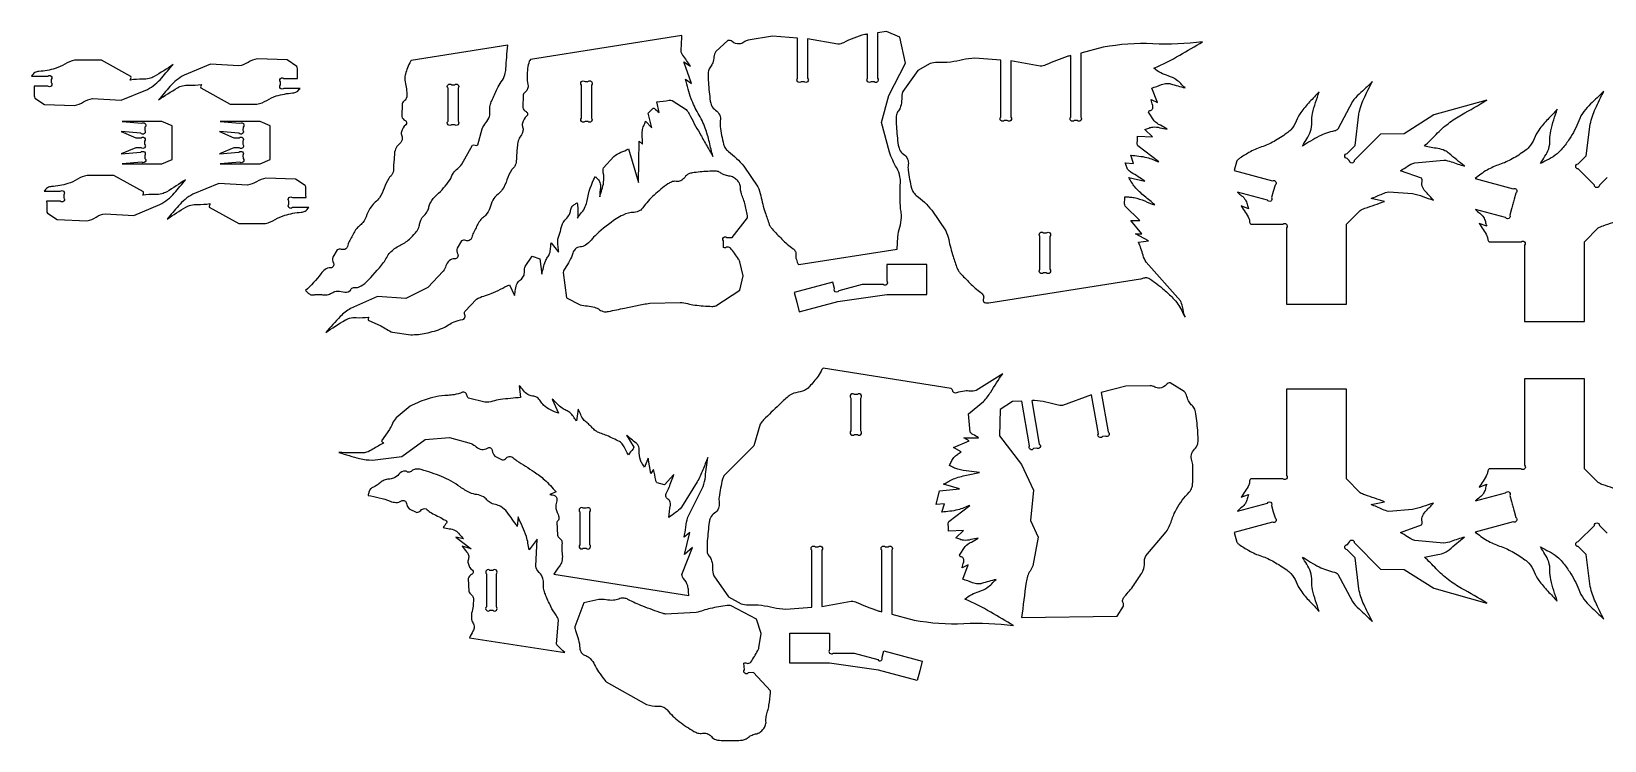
# Model space of a CAD drawing. Extents: x -11 to 150, y -28 to 73.
# Drawn here: x -9.21 to 30.18, y -5.54 to 12.2 of the extents above; entities that cross this region are included whole.
import ezdxf

# ---------------------------------------------------------------- set-up
doc = ezdxf.new("R2010")
doc.units = 0
doc.header["$MEASUREMENT"] = 0
doc.layers.add('DXF', color=18, linetype='CONTINUOUS')
doc.layers.add('HEAD_ACC', color=18, linetype='CONTINUOUS')

msp = doc.modelspace()

# ---------------------------------------------------------------- linework, layer by layer
at = {"layer": 'DXF'}
for points in [[(1.31, 10.868), (1.383, 10.868, -1), (1.471, 10.78), (1.471, 9.957, -1), (1.383, 9.868), (1.31, 9.868, -1), (1.221, 9.957), (1.221, 10.78, -1)], [(4.65, 10.948), (4.723, 10.948, -1), (4.811, 10.859), (4.811, 10.036, -1), (4.723, 9.948), (4.65, 9.948, -1), (4.561, 10.036), (4.561, 10.859, -1)], [(16.29, 7.073), (16.29, 6.25, -1), (16.202, 6.161), (16.129, 6.161, -1), (16.04, 6.25), (16.04, 7.073, -1), (16.129, 7.161), (16.202, 7.161, -1)], [(12.205, 6.119), (12.205, 5.957, -1), (12.117, 5.869), (11.655, 5.868), (11.593, 5.865), (11.002, 5.707, -1), (10.894, 5.769), (10.852, 5.925), (9.886, 5.666), (9.951, 5.425), (10.015, 5.183), (10.981, 5.442), (12.205, 5.619), (13.205, 5.619), (13.205, 5.869), (13.205, 6.119), (13.205, 6.369), (12.205, 6.369)], [(11.557, 2.204), (11.557, 3.027, 1), (11.469, 3.116), (11.396, 3.116, 1), (11.307, 3.027), (11.307, 2.204, 1), (11.396, 2.116), (11.469, 2.116, 1)], [(4.52, 0.178), (4.52, -0.645, 1), (4.608, -0.733), (4.681, -0.733, 1), (4.77, -0.645), (4.77, 0.178, 1), (4.681, 0.267), (4.608, 0.267, 1)], [(2.181, -1.373), (2.181, -2.196, 1), (2.269, -2.285), (2.342, -2.285, 1), (2.431, -2.196), (2.431, -1.373, 1), (2.342, -1.285), (2.269, -1.285, 1)], [(10.776, -3.107), (10.776, -3.268, 1), (10.864, -3.357), (11.326, -3.357), (11.387, -3.361), (11.979, -3.519, 1), (12.087, -3.457), (12.129, -3.301), (13.095, -3.559), (13.03, -3.801), (12.966, -4.042), (12, -3.784), (10.776, -3.607), (9.776, -3.607), (9.776, -3.357), (9.776, -3.107), (9.776, -2.857), (10.776, -2.857)]]:
    msp.add_lwpolyline(points, format="xyb", close=True, dxfattribs=at)
at = {"layer": 'HEAD_ACC'}
for points in [[(2.716, 11.858), (0.298, 11.475, 0.119835), (0.279, 11.453, 0.019565), (0.208, 11.293, 0.019565), (0.152, 11.134, 0.053599), (0.14, 11.074, 0.088389), (0.155, 10.895, -0.050334), (0.184, 10.718, -0.01568), (0.189, 10.575, -0.078763), (0.184, 10.547, -0.155788), (0.13, 10.471, 0.150352), (0.074, 10.396), (0.061, 10.073, 0.200238), (0.145, 9.973, -0.263462), (0.184, 9.915, -0.24162), (0.164, 9.866, 0.164125), (0.054, 9.688, 0.154789), (0.062, 9.588, -0.166638), (0.068, 9.489, -0.159647), (-0.01, 9.372, 0.133931), (-0.094, 9.26, 0.089438), (-0.124, 9.106, -0.0265), (-0.135, 8.95, 0.037906), (-0.142, 8.798, -0.104323), (-0.17, 8.648, -0.116983), (-0.215, 8.584, 0.075553), (-0.266, 8.524, 0.061078), (-0.377, 8.281, -0.073364), (-0.495, 8.04, -0.076904), (-0.6, 7.928, 0.071686), (-0.707, 7.817, 0.07064), (-0.81, 7.618, -0.073764), (-0.915, 7.42, -0.074106), (-1, 7.334, 0.071665), (-1.086, 7.248, 0.035179), (-1.124, 7.189, 0.008758), (-1.254, 6.942, 0.058884), (-1.298, 6.821, -0.178684), (-1.337, 6.763, -0.251153), (-1.446, 6.748, 0.235358), (-1.556, 6.736), (-1.666, 6.557, 0.18254), (-1.649, 6.406, -0.266428), (-1.653, 6.323, -0.256891), (-1.721, 6.286, 0.15922), (-1.859, 6.241, 0.075973), (-1.961, 6.139, -0.054269), (-2.352, 5.716, -0.042167), (-2.286, 5.659, 0.127103), (-2.211, 5.614, 0.132582), (-2.124, 5.612, -0.058374), (-2.038, 5.622, -0.041802), (-1.922, 5.613, 0.082408), (-1.805, 5.613, 0.103019), (-1.694, 5.656, -0.103447), (-1.583, 5.699, -0.116948), (-1.409, 5.687, 0.215497), (-1.237, 5.708, 0.197372), (-1.212, 5.743, -0.195556), (-1.187, 5.777, -0.175622), (-1.095, 5.796, 0.137921), (-1.002, 5.808, 0.095787), (-0.827, 5.928, 0.030936), (-0.397, 6.417, 0.050314), (-0.316, 6.547, -0.07995), (-0.227, 6.673, -0.087845), (0.01, 6.842, 0.073924), (0.252, 7.004, 0.03345), (0.402, 7.16, 0.052505), (0.479, 7.275, 0.101427), (0.51, 7.379, -0.09369), (0.539, 7.483, -0.086458), (0.623, 7.599, 0.079728), (0.709, 7.713, 0.080748), (0.742, 7.813, -0.089522), (0.778, 7.912, -0.080841), (0.941, 8.114, 0.06078), (1.259, 8.476, 0.057683), (1.309, 8.572, -0.065511), (1.361, 8.667, -0.067878), (1.464, 8.774, 0.064777), (1.567, 8.88), (1.836, 9.353, -0.26752), (1.9, 9.356, 0.301325), (1.963, 9.363), (2.072, 9.763, -0.078714), (2.167, 9.915, 0.102173), (2.255, 10.071, 0.105006), (2.268, 10.211, -0.087181), (2.277, 10.351, -0.039085), (2.315, 10.467, -0.014404), (2.451, 10.77, -0.047205), (2.554, 10.941, 0.084097), (2.645, 11.119, 0.061881), (2.671, 11.265, -0.009767)], [(7.076, 12.099), (3.282, 11.498, 0.139736), (3.254, 11.456, 0.037879), (3.213, 11.278, 0.084066), (3.22, 10.871, -0.125259), (3.213, 10.769, -0.155786), (3.159, 10.693, 0.150343), (3.103, 10.618), (3.09, 10.295, 0.200266), (3.174, 10.196, -0.263491), (3.213, 10.137, -0.241651), (3.193, 10.089, 0.164158), (3.083, 9.91, 0.143726), (3.089, 9.811, -0.133376), (3.097, 9.711, -0.115434), (3.041, 9.586, 0.089986), (2.98, 9.464, 0.056714), (2.953, 9.31, -0.015655), (2.939, 9.155, 0.037894), (2.931, 9.002, -0.10431), (2.904, 8.852, -0.116973), (2.859, 8.788, 0.075549), (2.808, 8.729, 0.061076), (2.696, 8.485, -0.073357), (2.579, 8.244, -0.080559), (2.473, 8.133, 0.082666), (2.367, 8.021, 0.085284), (2.282, 7.832, -0.088415), (2.196, 7.643, -0.085088), (2.112, 7.556, 0.075315), (2.025, 7.471, 0.035173), (1.987, 7.412, 0.008749), (1.857, 7.165, 0.058866), (1.813, 7.044, -0.178666), (1.774, 6.986, -0.251143), (1.665, 6.971, 0.235365), (1.554, 6.959), (1.445, 6.78, 0.18251), (1.462, 6.629, -0.266405), (1.458, 6.546, -0.271214), (1.389, 6.511, 0.194298), (1.252, 6.464, 0.13982), (1.169, 6.338, -0.084199), (1.101, 6.203), (0.716, 5.791), (0.167, 5.516), (-0.548, 5.571), (-1.221, 5.268, 0.066926), (-1.477, 5.066, 0.012397), (-1.843, 4.667, -0.014613), (-1.35, 4.982, -0.07545), (-1.245, 5.025, -0.071144), (-1.077, 5.041, 0.041533), (-0.764, 5.052, -0.082831), (-0.777, 5.016, 0.253134), (-0.778, 4.977), (-0.461, 4.832, -0.034034), (-0.317, 4.748, 0.070729), (-0.166, 4.674), (0.287, 4.612, 0.052169), (0.667, 4.65, 0.045627), (1.084, 4.777, 0.057711), (1.229, 4.856, -0.058405), (1.373, 4.935, -0.056461), (1.587, 4.995, 0.20625), (1.634, 5.025, 0.261294), (1.642, 5.11, -0.21055), (1.641, 5.196), (1.936, 5.499, -0.083145), (2.115, 5.579, 0.03906), (2.301, 5.643, 0.012813), (2.532, 5.751, -0.004271), (2.761, 5.863), (2.885, 5.595, 0.031309), (2.91, 5.748, -0.094173), (2.953, 5.897, -0.129561), (3.033, 5.986, 0.136988), (3.111, 6.076, 0.132007), (3.134, 6.199, -0.114666), (3.153, 6.323), (3.323, 6.58), (3.518, 6.512), (3.568, 6.127, 0.013943), (3.609, 6.291, -0.04185), (3.66, 6.453, -0.064397), (3.714, 6.549, 0.08157), (3.765, 6.646, 0.067551), (3.789, 6.778, -0.022487), (3.802, 6.91), (3.99, 6.679, 0.021716), (3.974, 6.826, -0.06523), (3.97, 6.974, -0.065226), (3.995, 7.079, 0.021704), (4.029, 7.181, 0.022388), (4.054, 7.287, -0.067286), (4.089, 7.39, -0.086457), (4.173, 7.506, 0.079727), (4.259, 7.62, 0.093542), (4.29, 7.721, -0.128072), (4.328, 7.819, -0.10875), (4.386, 7.872, 0.036124), (4.451, 7.915, -0.046417), (4.471, 7.756, -0.032931), (4.462, 7.531, -0.022965), (4.566, 7.671, 0.068993), (4.657, 7.819, 0.059932), (4.703, 7.972, -0.079917), (4.911, 8.574, 0.039321), (4.972, 8.503, -0.118451), (5.021, 8.423, -0.106512), (5.034, 8.298, 0.027517), (5.021, 8.066, -0.016142), (5.075, 8.246, 0.048459), (5.117, 8.43, 0.085063), (5.108, 8.662, -0.143831), (5.117, 8.787), (5.372, 9.076, -0.070889), (5.549, 9.177, 0.023595), (5.736, 9.261), (5.99, 8.423), (6.004, 9.454), (6.093, 9.378, 0.022456), (6.082, 9.55, -0.06746), (6.086, 9.722, -0.06746), (6.122, 9.84, 0.022456), (6.169, 9.955), (6.327, 9.79), (6.23, 10.161), (6.354, 10.285, -0.21537), (6.39, 10.272, 0.03537), (6.505, 10.175), (6.45, 10.443, 0.016812), (6.758, 10.481, -0.101207), (6.835, 10.477), (7.179, 10.251, -0.069737), (7.258, 10.138, 0.011092), (7.522, 9.653, -0.000461), (7.687, 9.364, 0.000154), (7.852, 9.076, -0.011209), (7.764, 9.432, 0.033638), (7.66, 9.783, 0.043478), (7.485, 10.152, -0.040708), (7.309, 10.519, -0.029485), (7.232, 10.761, 0.009826), (7.165, 11.007), (7.316, 10.903), (7.124, 11.439), (7.289, 11.336, 0.015192), (7.098, 11.611, -0.0914), (7.062, 11.687, -0.0914), (7.055, 11.769, 0.015192)], [(11.973, 12.17), (11.975, 11.033, -1), (11.887, 10.944), (11.814, 10.944, -1), (11.725, 11.033), (11.723, 12.135, -0.012382), (11.689, 12.13, 0.037162), (11.654, 12.124, 0.057761), (11.121, 11.921, -0.098866), (10.984, 11.881), (10.224, 12.017), (10.224, 11.032, -1), (10.136, 10.943), (10.063, 10.943, -1), (9.974, 11.032), (9.974, 12.037), (9.341, 12.085), (8.739, 11.988, 0.091641), (8.631, 11.933, -0.147298), (8.517, 11.89, -0.189713), (8.332, 11.949, 0.230917), (8.23, 11.972), (7.925, 11.698, 0.120232), (7.88, 11.561, -0.075185), (7.847, 11.42, -0.069823), (7.79, 11.319, 0.104028), (7.74, 11.215, 0.060387), (7.732, 11.152, 0.016846), (7.74, 10.924, 0.016846), (7.787, 10.459, 0.070608), (7.818, 10.351, 0.147424), (7.921, 10.23, -0.15845), (8.022, 10.108, -0.133223), (8.037, 9.968, 0.072395), (8.035, 9.827, 0.027425), (8.121, 9.379, 0.065693), (8.152, 9.298, 0.106262), (8.24, 9.198, -0.058446), (8.626, 8.831), (8.977, 8.316, -0.058985), (9.051, 8.092, 0.02747), (9.162, 7.67, 0.008227), (9.264, 7.373, 0.049471), (9.286, 7.326, 0.049471), (9.333, 7.263, 0.010869), (9.581, 7.003, 0.038203), (9.859, 6.765, -0.121007), (9.918, 6.694, -0.162255), (9.929, 6.612, 0.110585), (9.932, 6.529, 0.042415), (9.979, 6.394, 0.164691), (10.005, 6.366), (12.467, 6.757), (12.479, 7.062, -0.046171), (12.53, 7.304, 0.062962), (12.573, 7.548, 0.058566), (12.563, 7.693, -0.03301), (12.546, 7.838, -0.027995), (12.548, 8.421, 0.066789), (12.537, 8.566, 0.07727), (12.454, 8.786, -0.045558), (12.273, 9.184), (12.073, 9.921), (12.255, 10.603), (12.673, 11.412), (12.537, 12.056), (12.203, 12.202)], [(19.675, 5.048, -0.019656), (19.609, 5.319, 0.075953), (19.558, 5.461), (18.699, 6.429, -0.0627), (18.623, 6.601, 0.016236), (18.513, 6.931), (18.761, 6.958), (18.438, 7.137), (18.589, 7.137), (18.321, 7.467), (18.541, 7.474), (18.177, 7.831, -0.144533), (18.162, 7.948, 0.047883), (18.17, 8.065, 0.016099), (18.287, 8.058, -0.04833), (18.403, 8.044, -0.04833), (18.664, 7.96, 0.016099), (18.919, 7.859, 0.016341), (18.661, 8.077, -0.049059), (18.417, 8.312, -0.049059), (18.338, 8.426, 0.016341), (18.266, 8.546), (18.665, 8.456, 0.014279), (18.328, 8.672, -0.085879), (18.252, 8.738, -0.107497), (18.208, 8.825, 0.035711), (18.177, 8.917), (18.383, 8.896), (18.314, 9.109, 0.012338), (18.518, 9.083, -0.037029), (18.72, 9.047, -0.037029), (18.872, 8.996, 0.012338), (19.022, 8.937), (18.493, 9.343, -0.151058), (18.478, 9.426, 0.038889), (18.486, 9.583), (18.857, 9.563), (18.671, 9.748, 0.028808), (18.766, 9.785, -0.086616), (18.864, 9.81, -0.086616), (19.047, 9.793, 0.028808), (19.228, 9.755, 0.02653), (19.057, 9.853, -0.079739), (18.898, 9.968), (18.761, 10.181, -0.343661), (18.81, 10.228, 0.285602), (18.864, 10.27, 0.171611), (18.865, 10.351, -0.044091), (18.829, 10.497), (18.981, 10.428), (18.843, 10.786, 0.023525), (19.085, 10.873, -0.090973), (19.221, 10.902, -0.080818), (19.314, 10.89, 0.013441), (19.675, 10.792, -0.019789), (19.569, 10.896, 0.05943), (19.455, 10.992, 0.064555), (19.255, 11.088, -0.083383), (18.891, 11.28, 0.02607), (19.542, 11.61, 0.003454), (20.112, 11.942, -0.043632), (18.868, 11.892, 0.058003), (17.625, 11.806), (17.062, 11.662), (17.063, 10.06, -1), (16.975, 9.972), (16.902, 9.972, -1), (16.813, 10.06), (16.812, 11.6, -0.003773), (16.766, 11.587, 0.011319), (16.721, 11.573, 0.026834), (16.189, 11.366, -0.085722), (16.051, 11.33), (15.312, 11.466), (15.312, 10.06, -1), (15.224, 9.972), (15.151, 9.972, -1), (15.062, 10.06), (15.062, 11.486), (14.408, 11.534, 0.049215), (14.106, 11.491, -0.030498), (13.806, 11.437, -0.036582), (13.47, 11.422, 0.080799), (13.291, 11.398), (12.98, 11.223), (12.611, 10.699, 0.107379), (12.579, 10.51, -0.090882), (12.552, 10.32, -0.092266), (12.497, 10.219, 0.111546), (12.446, 10.116, 0.060387), (12.438, 10.052, 0.016849), (12.446, 9.824, 0.016849), (12.493, 9.359, 0.070601), (12.523, 9.251, 0.14741), (12.627, 9.13, -0.158439), (12.727, 9.008, -0.133216), (12.743, 8.868, 0.072392), (12.741, 8.728, 0.027425), (12.826, 8.279, 0.065693), (12.858, 8.198, 0.106262), (12.945, 8.098, -0.058446), (13.332, 7.731), (13.682, 7.216, -0.058985), (13.757, 6.993, 0.02747), (13.868, 6.57, 0.008227), (13.969, 6.274, 0.049471), (13.992, 6.227, 0.049471), (14.039, 6.163, 0.010869), (14.287, 5.904, 0.038203), (14.565, 5.665, -0.121007), (14.624, 5.594, -0.226057), (14.625, 5.511, 0.30336), (14.637, 5.429, 0.166845), (14.66, 5.417, 0.040315), (14.761, 5.409), (18.555, 6.01, 0.047776), (18.643, 6.033, -0.146538), (18.733, 6.038, -0.090685), (18.796, 6.01, -0.029277), (19.152, 5.735, -0.022518), (19.368, 5.53, -0.033683), (19.496, 5.378, -0.050548), (19.591, 5.216, 0.016837)], [(-8.715, 10.998), (-8.715, 10.925, -1), (-8.804, 10.836), (-9.145, 10.836, -0.022965), (-9.14, 10.595, 0.138646), (-9.125, 10.536), (-8.882, 10.375), (-8.135, 10.349, 0.101607), (-7.907, 10.437, -0.10474), (-7.678, 10.523), (-6.961, 10.481), (-6.307, 10.752, 0.088174), (-5.949, 11.038, 0.008818), (-5.666, 11.374, -0.017685), (-6.138, 11.072, -0.074935), (-6.261, 11.022, -0.065107), (-6.427, 11.005, 0.043988), (-6.736, 10.986, -0.076246), (-6.722, 11.029, 0.232348), (-6.722, 11.074), (-7.458, 11.483), (-8.129, 11.483, 0.088159), (-8.373, 11.386, -0.063054), (-8.613, 11.277, -0.06006), (-9.022, 11.202, 0.107893), (-9.122, 11.174, 0.109536), (-9.169, 11.133, -0.036383), (-9.21, 11.086), (-8.804, 11.086, -1)], [(-2.977, 10.866), (-2.977, 10.939, -1), (-2.888, 11.028), (-2.547, 11.028, -0.022965), (-2.552, 11.269, 0.138646), (-2.567, 11.328), (-2.81, 11.489), (-3.557, 11.515, 0.101607), (-3.785, 11.427, -0.10474), (-4.014, 11.341), (-4.731, 11.384), (-5.385, 11.112, 0.088174), (-5.742, 10.826, 0.008818), (-6.026, 10.49, -0.017685), (-5.554, 10.792, -0.074935), (-5.431, 10.842, -0.065107), (-5.265, 10.859, 0.043988), (-4.956, 10.878, -0.076246), (-4.97, 10.835, 0.232348), (-4.97, 10.79), (-4.234, 10.382), (-3.563, 10.382, 0.088159), (-3.319, 10.478, -0.063054), (-3.079, 10.587, -0.06006), (-2.67, 10.662, 0.107893), (-2.57, 10.69, 0.109536), (-2.523, 10.731, -0.036383), (-2.482, 10.778), (-2.888, 10.778, -1)], [(21.885, 8.199), (21.843, 8.043, -1), (21.735, 7.98), (20.987, 8.18, 0.028859), (21.092, 8.09, -0.08677), (21.185, 7.989, -0.08677), (21.231, 7.879, 0.028859), (21.265, 7.765), (21.079, 7.836, 0.013197), (21.18, 7.682, -0.039608), (21.272, 7.524, -0.116901), (21.289, 7.448, 0.248484), (21.324, 7.378), (22.125, 7.378, -1), (22.214, 7.29), (22.214, 5.378), (23.714, 5.378), (23.714, 7.378), (24.059, 7.721, -0.064062), (24.177, 7.777, 0.010663), (24.67, 7.949), (24.332, 8.021, 0.01919), (24.619, 8.142, -0.074145), (24.78, 8.19), (25.366, 8.144, -0.041526), (25.631, 8.07, 0.013835), (25.893, 7.981, 0.024882), (25.709, 8.176, -0.096249), (25.626, 8.294, -0.166249), (25.612, 8.447, 0.233384), (25.593, 8.528), (25.069, 8.718, 0.026076), (25.243, 8.827, -0.07837), (25.428, 8.917), (26.157, 8.983, -0.063431), (26.339, 8.942, 0.016424), (26.668, 8.833, -0.011134), (26.287, 9.149, 0.066901), (26.183, 9.217, 0.075293), (26.006, 9.272, -0.019486), (25.669, 9.335, 0.013153), (25.961, 9.626, -0.039477), (26.268, 9.901, -0.035526), (26.598, 10.117, 0.009207), (27.231, 10.486), (25.903, 10.115), (25.157, 9.641), (24.571, 9.632), (23.91, 8.971, -1), (23.785, 8.971), (23.734, 9.023, -1), (23.734, 9.148), (23.934, 9.349), (24.025, 10.13, -0.05351), (24.15, 10.514, -0.018904), (24.366, 10.949, -0.013277), (24.032, 10.632, 0.051254), (23.866, 10.449), (23.504, 9.758, -0.126803), (23.413, 9.711, 0.05669), (23.029, 9.578, 0.032058), (22.819, 9.46, -0.010683), (22.615, 9.333, -0.023684), (22.724, 9.515, 0.071157), (22.817, 9.705, 0.081649), (22.849, 9.928, -0.055029), (22.87, 10.152, -0.031305), (22.944, 10.425, 0.010432), (23.029, 10.694, -0.012098), (22.794, 10.439, 0.036308), (22.572, 10.173, 0.063632), (22.454, 9.954, -0.094137), (22.322, 9.743, -0.050993), (22.223, 9.655, -0.027296), (21.902, 9.45, -0.047377), (21.588, 9.311, 0.047138), (21.275, 9.171, 0.023497), (21.028, 9.017, 0.088028), (20.973, 8.962), (20.908, 8.72), (21.864, 8.463, -1), (21.927, 8.355)], [(-6.939, 9.946), (-6.449, 9.904, -1), (-6.369, 9.808), (-6.375, 9.735, -1), (-6.471, 9.654), (-6.96, 9.697), (-6.599, 9.542), (-6.465, 9.542, -1), (-6.376, 9.453), (-6.376, 9.38, -1), (-6.465, 9.292), (-6.599, 9.292), (-6.96, 9.136), (-6.471, 9.179, -1), (-6.375, 9.098), (-6.369, 9.026, -1), (-6.449, 8.93), (-6.939, 8.887), (-5.942, 8.887), (-5.689, 8.997), (-5.689, 9.836), (-5.942, 9.946)], [(-4.482, 9.946), (-3.992, 9.904, -1), (-3.912, 9.808), (-3.918, 9.735, -1), (-4.014, 9.654), (-4.503, 9.697), (-4.142, 9.542), (-4.008, 9.542, -1), (-3.919, 9.453), (-3.919, 9.38, -1), (-4.008, 9.292), (-4.142, 9.292), (-4.503, 9.136), (-4.014, 9.179, -1), (-3.918, 9.098), (-3.912, 9.026, -1), (-3.992, 8.93), (-4.482, 8.887), (-3.485, 8.887), (-3.232, 8.997), (-3.232, 9.836), (-3.485, 9.946)], [(8.116, 6.796), (8.116, 6.958, -1), (8.204, 7.046), (8.333, 7.046), (8.718, 7.537, 0.106193), (8.72, 7.591, 0.018271), (8.652, 7.897, 0.036259), (8.605, 8.037, -0.035667), (8.557, 8.177, -0.064087), (8.542, 8.291, 0.121885), (8.515, 8.402, 0.075106), (8.458, 8.479, 0.064293), (8.37, 8.547, 0.109929), (8.255, 8.584, -0.07177), (8.138, 8.612, -0.069814), (8.054, 8.659, 0.104023), (7.968, 8.701, 0.060386), (7.915, 8.707, 0.016848), (7.725, 8.701, 0.016848), (7.338, 8.662, 0.070603), (7.248, 8.636, 0.141835), (7.147, 8.551, -0.141679), (7.046, 8.466, -0.138125), (6.93, 8.45, 0.131181), (6.814, 8.434, 0.056607), (6.724, 8.385, 0.030197), (6.379, 8.108, 0.056217), (6.1, 7.791, -0.105122), (6.022, 7.718, -0.124756), (5.877, 7.674, 0.094416), (5.602, 7.608, 0.04361), (5.43, 7.512, 0.034473), (4.936, 7.124, 0.042463), (4.803, 6.982, -0.082649), (4.66, 6.852, -0.124445), (4.531, 6.808, 0.168031), (4.405, 6.753, 0.132079), (4.344, 6.656, -0.044441), (4.264, 6.46, -0.03906), (4.151, 6.278, 0.111053), (4.104, 6.171), (4.183, 5.534), (4.527, 5.364, 0.06935), (4.71, 5.331, -0.065174), (4.892, 5.3, -0.084703), (5.012, 5.239, 0.128194), (5.136, 5.189, 0.08731), (5.238, 5.194, -0.009704), (5.638, 5.275, 0.014487), (5.954, 5.343, -0.031922), (6.273, 5.399), (7.037, 5.422, -0.048734), (7.218, 5.39, 0.039561), (7.398, 5.355, 0.017483), (7.826, 5.322, 0.077288), (7.923, 5.333), (8.529, 5.724), (8.611, 6.086), (8.527, 6.44, 0.041576), (8.492, 6.507, 0.017974), (8.393, 6.651, 0.017974), (8.291, 6.78, 0.108154), (8.269, 6.796, 0.2516), (8.169, 6.79, -0.348224)], [(-8.401, 8.115), (-8.401, 8.042, -1), (-8.489, 7.953), (-8.831, 7.953, -0.022965), (-8.826, 7.712, 0.138646), (-8.811, 7.653), (-8.568, 7.492), (-7.821, 7.466, 0.101607), (-7.593, 7.554, -0.10474), (-7.364, 7.64), (-6.647, 7.598), (-5.993, 7.869, 0.088174), (-5.635, 8.155, 0.008818), (-5.352, 8.491, -0.017685), (-5.824, 8.189, -0.074935), (-5.947, 8.139, -0.065107), (-6.113, 8.122, 0.043987), (-6.421, 8.103, -0.076246), (-6.408, 8.146, 0.232348), (-6.408, 8.191), (-7.144, 8.599), (-7.814, 8.599, 0.088159), (-8.059, 8.503, -0.063054), (-8.299, 8.394, -0.06006), (-8.708, 8.319, 0.107892), (-8.808, 8.291, 0.109536), (-8.855, 8.25, -0.036383), (-8.896, 8.203), (-8.489, 8.203, -1)], [(-2.268, 7.793), (-2.675, 7.793, -1), (-2.763, 7.881), (-2.763, 7.954, -1), (-2.675, 8.043), (-2.334, 8.043, -0.022965), (-2.339, 8.284, 0.138646), (-2.354, 8.343), (-2.597, 8.504), (-3.343, 8.53, 0.101607), (-3.572, 8.442, -0.10474), (-3.801, 8.356), (-4.517, 8.398), (-5.171, 8.127, 0.088174), (-5.529, 7.841, 0.008818), (-5.813, 7.505, -0.017685), (-5.341, 7.807, -0.074935), (-5.217, 7.857, -0.065107), (-5.052, 7.874, 0.043987), (-4.743, 7.893, -0.076246), (-4.756, 7.85, 0.232348), (-4.757, 7.805), (-4.021, 7.396), (-3.35, 7.396, 0.088159), (-3.105, 7.493, -0.063054), (-2.865, 7.602, -0.06006), (-2.457, 7.677, 0.107892), (-2.356, 7.705, 0.109536), (-2.309, 7.746, -0.036383)], [(10.418, -0.695), (10.491, -0.695, -1), (10.579, -0.783), (10.579, -2.189), (11.318, -2.053, -0.085722), (11.456, -2.089, 0.026834), (11.988, -2.296, 0.011319), (12.033, -2.31, -0.003773), (12.079, -2.323), (12.08, -0.783, -1), (12.169, -0.695), (12.242, -0.695, -1), (12.33, -0.783), (12.329, -2.385), (12.892, -2.529, 0.058003), (14.135, -2.615, -0.043633), (15.379, -2.666, 0.003454), (14.809, -2.333, 0.02607), (14.158, -2.003, -0.083384), (14.522, -1.811, 0.064556), (14.722, -1.715, 0.059431), (14.836, -1.619, -0.019789), (14.942, -1.515, 0.013441), (14.581, -1.613, -0.080818), (14.488, -1.625, -0.090973), (14.352, -1.596, 0.023525), (14.11, -1.509), (14.248, -1.151), (14.097, -1.22, -0.044091), (14.132, -1.074, 0.171611), (14.131, -0.993, 0.285602), (14.077, -0.951, -0.343661), (14.028, -0.904), (14.165, -0.691, -0.079739), (14.324, -0.576, 0.02653), (14.495, -0.478, 0.028808), (14.315, -0.516, -0.086616), (14.131, -0.533, -0.086616), (14.033, -0.508, 0.028808), (13.939, -0.471), (14.124, -0.286), (13.753, -0.306, 0.038889), (13.745, -0.149, -0.15106), (13.76, -0.066), (14.289, 0.34, 0.012337), (14.139, 0.281, -0.037026), (13.987, 0.23, -0.037026), (13.785, 0.194, 0.012337), (13.581, 0.168), (13.65, 0.381), (13.444, 0.36), (13.527, 0.705), (14.024, 0.758), (13.63, 0.868, 0.016341), (13.75, 0.939, -0.049057), (13.874, 1.002, -0.049057), (14.2, 1.094, 0.016341), (14.53, 1.165, 0.016099), (14.258, 1.196, -0.048331), (13.989, 1.245, -0.048331), (13.879, 1.288, 0.016099), (13.773, 1.337, 0.023099), (13.826, 1.441, -0.069394), (13.889, 1.54, -0.069394), (13.974, 1.615, 0.023099), (14.066, 1.683), (13.875, 1.793), (14.268, 1.957), (14.134, 2.028), (14.503, 2.033, 0.037821), (14.363, 2.115, -0.146853), (14.298, 2.174), (14.251, 2.632), (14.63, 2.942, 0.047601), (14.809, 3.177, -0.012332), (15.11, 3.637), (14.442, 3.213, -0.10569), (14.299, 3.2, 0.054928), (14.155, 3.201, 0.054479), (13.951, 3.157, -0.180162), (13.899, 3.159, -0.263233), (13.858, 3.211, 0.221062), (13.822, 3.267), (10.614, 3.775, 0.191374), (10.581, 3.741, -0.064118), (10.486, 3.575, -0.019512), (10.272, 3.315, -0.063283), (10.193, 3.246, -0.120084), (9.987, 3.171, 0.106134), (9.78, 3.101, 0.049466), (9.738, 3.07, 0.008233), (9.509, 2.857, 0.002853), (9.123, 2.482, 0.0653), (9.04, 2.375), (8.876, 1.833), (8.125, 1.078, 0.064496), (8.093, 0.997, 0.027425), (8.008, 0.549, 0.072392), (8.01, 0.409, -0.133216), (7.994, 0.269, -0.158439), (7.894, 0.147, 0.14741), (7.79, 0.026, 0.070601), (7.76, -0.082, 0.016849), (7.713, -0.547, 0.016849), (7.705, -0.775, 0.060387), (7.713, -0.839, 0.111546), (7.764, -0.942, -0.092266), (7.82, -1.043, -0.090882), (7.846, -1.233, 0.107379), (7.878, -1.422), (8.247, -1.946), (8.558, -2.121, 0.080798), (8.737, -2.145, -0.036582), (9.073, -2.16, -0.030498), (9.373, -2.214, 0.049214), (9.676, -2.257), (10.329, -2.209), (10.329, -0.783, -1)], [(7.341, -0.71), (7.138, -0.891), (7.273, -0.338), (7.134, -0.457, 0.017705), (7.171, -0.205, -0.053161), (7.225, 0.044), (7.611, 0.812, 0.051577), (7.664, 1.063, -0.013361), (7.728, 1.536, 0.008996), (7.6, 1.229, -0.026995), (7.46, 0.927), (7.067, 0.296, -0.060889), (6.914, 0.159, 0.020274), (6.75, 0.035, -0.018537), (6.789, 0.346, 0.111668), (6.784, 0.424, 0.20495), (6.726, 0.496, -0.240228), (6.672, 0.571, -0.171488), (6.688, 0.654, 0.042586), (6.755, 0.794, -0.00149), (6.817, 0.954, 0.000497), (6.878, 1.115), (6.639, 0.852), (6.454, 0.907, -0.152328), (6.422, 0.969, 0.0252), (6.362, 1.238), (6.298, 1.14), (6.233, 1.519), (6.137, 1.298, 0.023332), (6.083, 1.381, -0.070099), (6.038, 1.469, -0.107963), (6.009, 1.71, 0.149309), (5.983, 1.838, 0.105174), (5.931, 1.899, -0.017467), (5.686, 2.101), (5.872, 1.796, -0.177683), (5.854, 1.753, 0.029316), (5.737, 1.61, -0.027346), (5.629, 1.808, 0.094295), (5.557, 1.906, 0.069989), (5.514, 1.936, 0.010416), (5.198, 2.088, 0.03804), (5.064, 2.137, -0.072529), (4.934, 2.195, -0.067297), (4.85, 2.265, 0.022407), (4.774, 2.342, 0.021725), (4.692, 2.412, -0.065243), (4.615, 2.488, -0.065242), (4.542, 2.617, 0.02172), (4.479, 2.751), (4.438, 2.455, -0.022492), (4.359, 2.562, 0.067568), (4.27, 2.662, 0.08159), (4.175, 2.719, -0.064412), (4.079, 2.772, -0.041859), (3.951, 2.884, 0.013946), (3.831, 3.002), (3.989, 2.648, -0.059977), (3.783, 2.73, -0.063478), (3.613, 2.852, -0.075247), (3.536, 2.95, 0.118777), (3.449, 3.042, 0.136983), (3.336, 3.078, -0.12956), (3.222, 3.112, -0.094174), (3.107, 3.216, 0.031309), (3.005, 3.334), (3.039, 3.041, -0.004271), (2.785, 3.017, 0.012813), (2.532, 2.989, 0.03906), (2.34, 2.947, -0.083146), (2.146, 2.923), (1.736, 3.027, -0.210537), (1.692, 3.101, 0.26128), (1.641, 3.17, 0.206247), (1.585, 3.171, -0.056463), (1.371, 3.11, -0.03029), (1.22, 3.094, 0.076542), (0.624, 2.976, 0.018152), (0.397, 2.884, 0.032775), (0.276, 2.82), (-0.078, 2.532, 0.070743), (-0.169, 2.39, -0.034049), (-0.248, 2.243), (-0.443, 1.955, 0.253184), (-0.422, 1.922, -0.082846), (-0.392, 1.898, 0.041539), (-0.665, 1.744, -0.071143), (-0.817, 1.671, -0.075452), (-0.929, 1.653, -0.014613), (-1.513, 1.664, 0.0124), (-0.994, 1.515, 0.066927), (-0.67, 1.475), (0.062, 1.567), (0.644, 1.986), (1.256, 2.038), (1.799, 1.886, -0.084186), (1.928, 1.807, 0.13981), (2.064, 1.742, 0.194292), (2.205, 1.773, -0.271219), (2.283, 1.779, -0.266422), (2.329, 1.711, 0.182533), (2.393, 1.572), (2.58, 1.477, 0.235358), (2.68, 1.524, -0.251148), (2.782, 1.568, -0.178675), (2.845, 1.539, 0.058874), (2.945, 1.459, -0.007382), (3.38, 1.18, -0.036551), (3.636, 0.982, -0.025429), (3.784, 0.835, 0.008475), (3.926, 0.684), (3.766, 0.611, 0.061511), (3.836, 0.605, -0.186417), (3.903, 0.581, -0.297768), (3.941, 0.453, 0.066614), (3.92, 0.321, 0.13896), (3.974, 0.11, -0.179037), (3.994, -0.005, -0.195027), (3.97, -0.044, 0.171069), (3.944, -0.081), (3.958, -0.404, 0.150351), (4.013, -0.479, -0.155788), (4.068, -0.555, -0.118451), (4.074, -0.641, 0.039321), (4.068, -0.727, 0.03421), (4.079, -0.895, -0.102953), (4.068, -1.063, -0.092596), (4.009, -1.181, 0.023943), (3.873, -1.383), (7.25, -1.911, -0.021967), (7.241, -1.79, 0.065987), (7.221, -1.67, 0.10997), (7.119, -1.492, -0.173158), (7.076, -1.389)], [(17.576, 3.168), (17.751, 2.179, -1), (17.679, 2.076), (17.607, 2.064, -1), (17.505, 2.135), (17.333, 3.106), (16.609, 2.84, -0.098869), (16.467, 2.855, 0.057766), (15.907, 2.963, 0.037167), (15.872, 2.963, -0.012384), (15.837, 2.961), (16.026, 1.876, -1), (15.955, 1.773), (15.883, 1.761, -1), (15.78, 1.832), (15.584, 2.953), (15.353, 2.944), (15.049, 2.743), (15.027, 2.084), (15.579, 1.36), (15.877, 0.72), (15.808, -0.04), (15.995, -0.453), (15.86, -1.171, -0.069219), (15.795, -1.302, 0.070643), (15.73, -1.433, 0.044037), (15.696, -1.582, 0.00753), (15.583, -2.467), (17.973, -2.43), (18.131, -2.181, 0.171326), (18.123, -2.099, -0.182668), (18.116, -2.016, -0.120981), (18.162, -1.936, 0.038191), (18.394, -1.653, 0.010864), (18.593, -1.354, 0.049473), (18.629, -1.284, 0.10808), (18.657, -1.103, -0.125916), (18.691, -0.924), (19.205, -0.323, 0.065676), (19.336, -0.04, -0.054506), (19.46, 0.245, -0.05845), (19.777, 0.674, 0.106264), (19.846, 0.788, 0.065693), (19.863, 0.873, 0.027426), (19.869, 1.329, 0.072396), (19.843, 1.467, -0.133223), (19.834, 1.608, -0.158449), (19.912, 1.746, 0.147424), (19.993, 1.882, 0.070608), (20.004, 1.994, 0.016842), (19.97, 2.46, 0.016842), (19.938, 2.686, 0.060392), (19.919, 2.748, 0.104034), (19.852, 2.841, -0.069822), (19.779, 2.93, -0.075178), (19.722, 3.063, 0.120221), (19.654, 3.191), (19.305, 3.408, 0.230923), (19.209, 3.367, -0.189715), (19.037, 3.277, -0.147299), (18.918, 3.3, 0.091641), (18.801, 3.335), (18.191, 3.326)], [(20.987, 0.2), (21.735, 0.4, -1), (21.843, 0.338), (21.885, 0.182), (21.927, 0.026, -1), (21.864, -0.083), (20.908, -0.34), (20.973, -0.581, 0.088028), (21.028, -0.636, 0.023497), (21.275, -0.791, 0.047138), (21.588, -0.93, -0.047377), (21.902, -1.07, -0.027296), (22.223, -1.275, -0.050993), (22.322, -1.362, -0.094137), (22.454, -1.574, 0.063633), (22.572, -1.792, 0.036309), (22.794, -2.058, -0.012098), (23.029, -2.313, 0.010432), (22.944, -2.044, -0.031305), (22.87, -1.772, -0.055031), (22.849, -1.548, 0.081655), (22.817, -1.325, 0.071163), (22.724, -1.134, -0.023686), (22.615, -0.953, -0.010682), (22.819, -1.079, 0.032055), (23.029, -1.197, 0.056686), (23.413, -1.331, -0.126802), (23.504, -1.377), (23.866, -2.068, 0.051252), (24.032, -2.252, -0.013277), (24.366, -2.568, -0.018901), (24.15, -2.133, -0.053505), (24.025, -1.749), (23.934, -0.969), (23.734, -0.768, -1), (23.734, -0.643), (23.785, -0.591, -1), (23.91, -0.591), (24.571, -1.252), (25.157, -1.26), (25.903, -1.735), (27.231, -2.105, 0.009207), (26.598, -1.736, -0.035526), (26.268, -1.52, -0.039477), (25.961, -1.245, 0.013153), (25.669, -0.954, -0.019486), (26.006, -0.891, 0.075293), (26.183, -0.837, 0.066901), (26.287, -0.769, -0.011134), (26.668, -0.453, 0.016424), (26.339, -0.561, -0.063431), (26.157, -0.603), (25.428, -0.537, -0.07837), (25.243, -0.447, 0.026076), (25.069, -0.337), (25.593, -0.148, 0.233384), (25.612, -0.067, -0.166249), (25.626, 0.087, -0.09625), (25.709, 0.205, 0.024882), (25.893, 0.399, 0.013835), (25.631, 0.31, -0.041526), (25.366, 0.236), (24.78, 0.191, -0.074145), (24.619, 0.239, 0.01919), (24.332, 0.36), (24.67, 0.431, 0.010663), (24.177, 0.603, -0.064062), (24.059, 0.659), (23.714, 1.002), (23.714, 3.252), (22.214, 3.252), (22.214, 1.09, -1), (22.125, 1.002), (21.324, 1.002, 0.248485), (21.289, 0.933, -0.116902), (21.272, 0.857, -0.039609), (21.18, 0.698, 0.013197), (21.079, 0.545), (21.265, 0.615, 0.028859), (21.231, 0.501, -0.086771), (21.185, 0.391, -0.086771), (21.092, 0.29, 0.028859)], [(3.455, -0.504), (3.254, -0.768, -0.011666), (3.222, -0.603, 0.03501), (3.183, -0.439, 0.03501), (3.085, -0.192, -0.011666), (2.975, 0.051), (2.953, -0.186, 0.011376), (2.703, 0.167, 0.104891), (2.54, 0.311, 0.079725), (2.406, 0.36, -0.086459), (2.272, 0.411, -0.093693), (2.191, 0.483, 0.101431), (2.109, 0.554, 0.096409), (1.941, 0.609, -0.078662), (1.771, 0.658, -0.046013), (1.523, 0.803, 0.058008), (1.058, 1.061, 0.029849), (0.548, 1.236, 0.110003), (0.4, 1.244, 0.13791), (0.315, 1.204, -0.175608), (0.228, 1.17, -0.195543), (0.188, 1.185, 0.197361), (0.149, 1.2, 0.215494), (-0.008, 1.125, -0.116949), (-0.147, 1.02, -0.103448), (-0.264, 0.996, 0.103019), (-0.381, 0.972, 0.082405), (-0.478, 0.909, -0.041793), (-0.571, 0.838, -0.058362), (-0.649, 0.8, 0.132569), (-0.721, 0.751, 0.127093), (-0.759, 0.673, -0.042163), (-0.783, 0.589, -0.054277), (-0.226, 0.445, 0.075974), (-0.085, 0.416, 0.159222), (0.055, 0.453, -0.256887), (0.133, 0.458, -0.266417), (0.181, 0.391, 0.182525), (0.248, 0.255), (0.438, 0.164, 0.235356), (0.537, 0.214, -0.251146), (0.637, 0.26, -0.178677), (0.701, 0.233, 0.05888), (0.804, 0.155, 0.023662), (0.958, 0.074, -0.035963), (1.111, -0.011, 0.060273), (1.156, -0.033, -0.271154), (1.188, -0.071, -0.22388), (1.179, -0.105, 0.036725), (1.098, -0.216, 0.033737), (1.25, -0.242, -0.10152), (1.397, -0.288, -0.10152), (1.509, -0.385, 0.033737), (1.607, -0.495), (1.416, -0.452), (1.797, -0.743), (1.573, -0.676, 0.029914), (1.687, -0.819, -0.115862), (1.734, -0.905, -0.16663), (1.729, -1.005, 0.154786), (1.721, -1.104, 0.164125), (1.831, -1.283, -0.241621), (1.851, -1.331, -0.263467), (1.812, -1.39, 0.200249), (1.728, -1.489), (1.741, -1.812, 0.150325), (1.797, -1.887, -0.155768), (1.851, -1.963, -0.078755), (1.856, -1.992, -0.015675), (1.851, -2.135, -0.05032), (1.822, -2.312, 0.088367), (1.806, -2.49, 0.125982), (1.845, -2.599, -0.163256), (1.875, -2.71, -0.122158), (1.845, -2.806, 0.031525), (1.759, -2.972), (4.141, -3.341, 0.021084), (3.968, -3.171, -0.127167), (3.935, -3.121), (3.987, -2.536, 0.110631), (3.929, -2.408, -0.049944), (3.793, -2.187, -0.014404), (3.657, -1.884, -0.039085), (3.619, -1.767, -0.087181), (3.611, -1.627, 0.105006), (3.597, -1.487, 0.12278), (3.503, -1.335, -0.140512), (3.415, -1.179)], [(8.866, -3.842), (8.737, -3.853, -1), (8.641, -3.773), (8.627, -3.612, -0.348233), (8.68, -3.601, 0.251617), (8.779, -3.599, 0.108164), (8.8, -3.58, 0.017958), (8.891, -3.443, 0.017958), (8.977, -3.291, 0.041587), (9.006, -3.221), (9.058, -2.862), (8.945, -2.508), (8.308, -2.171, 0.077288), (8.21, -2.168, 0.017483), (7.786, -2.239, 0.03956), (7.61, -2.29, -0.048734), (7.433, -2.337), (6.669, -2.381, -0.048843), (6.582, -2.36, -0.008434), (6.096, -2.182, -0.03009), (5.725, -2.013, 0.096443), (5.627, -1.983, 0.128194), (5.494, -2.003, -0.084703), (5.364, -2.035, -0.065175), (5.18, -2.024, 0.069353), (4.994, -2.014), (4.62, -2.101), (4.398, -2.703, 0.111053), (4.419, -2.817, -0.039061), (4.487, -3.021, -0.044443), (4.52, -3.23, 0.132086), (4.558, -3.338, 0.168041), (4.667, -3.42, -0.124457), (4.783, -3.493, -0.082663), (4.892, -3.652, 0.042477), (4.989, -3.821, 0.01122), (5.143, -4.034, 0.051561), (5.182, -4.076), (6.193, -4.64, 0.095739), (6.473, -4.682, -0.12528), (6.622, -4.713, -0.105121), (6.705, -4.778, 0.056218), (7.011, -5.07, 0.030197), (7.379, -5.316, 0.056607), (7.473, -5.357, 0.131181), (7.59, -5.362, -0.138126), (7.707, -5.369, -0.141682), (7.815, -5.445, 0.141838), (7.923, -5.52, 0.070604), (8.015, -5.538, 0.016847), (8.404, -5.543, 0.016847), (8.594, -5.533, 0.060391), (8.646, -5.522, 0.104033), (8.728, -5.473, -0.069823), (8.807, -5.419, -0.071776), (8.922, -5.381, 0.109928), (9.033, -5.334, 0.064292), (9.115, -5.259, 0.075112), (9.164, -5.177, 0.121899), (9.182, -5.064, -0.064103), (9.187, -4.949, -0.035681), (9.222, -4.806, 0.036267), (9.257, -4.662, 0.018274), (9.298, -4.351, 0.106199), (9.292, -4.297)]]:
    msp.add_lwpolyline(points, format="xyb", close=True, dxfattribs=at)
for points in [[(30.244, 8.55), (30.05, 8.357, -1), (29.925, 8.357), (29.52, 8.762, -1), (29.52, 8.887), (29.721, 9.088), (29.822, 9.884, -0.051992), (29.949, 10.272, -0.019094), (30.162, 10.703, -0.013278), (29.828, 10.387, 0.051257), (29.662, 10.203, 0.06838), (29.532, 9.963, -0.056648), (29.301, 9.512, -0.026255), (29.121, 9.27, -0.043281), (28.992, 9.14, -0.064972), (28.79, 9.009, 0.02163), (28.578, 8.895, -0.023684), (28.687, 9.077, 0.071157), (28.78, 9.268, 0.081649), (28.812, 9.49, -0.055029), (28.833, 9.714, -0.031305), (28.907, 9.987, 0.010432), (28.992, 10.256, -0.012098), (28.757, 10.001, 0.036308), (28.535, 9.735, 0.063632), (28.417, 9.516, -0.094137), (28.285, 9.305, -0.050993), (28.186, 9.217, -0.027296), (27.865, 9.012, -0.047377), (27.551, 8.873, 0.047138), (27.238, 8.733, 0.035253), (27.084, 8.632, -0.011747), (26.936, 8.524), (27.892, 8.267, -1), (27.954, 8.158), (27.913, 8.002, 0.000015), (27.88, 7.881, -0.000015), (27.848, 7.761), (27.806, 7.605, -1), (27.698, 7.542), (26.95, 7.742, 0.028859), (27.055, 7.653, -0.086771), (27.148, 7.551, -0.086771), (27.194, 7.442, 0.028859), (27.227, 7.327), (27.042, 7.398, 0.013197), (27.143, 7.244, -0.039608), (27.235, 7.086, -0.116901), (27.252, 7.01, 0.248484), (27.287, 6.941), (28.088, 6.941, -1), (28.177, 6.852), (28.177, 4.941), (29.677, 4.941), (29.677, 6.941), (30.021, 7.284, -0.064062), (30.14, 7.339, 0.010663), (30.633, 7.511)], [(30.633, 0.684, 0.010663), (30.14, 0.856, -0.064062), (30.021, 0.912), (29.677, 1.255), (29.677, 3.505), (28.177, 3.505), (28.177, 1.344, -1), (28.088, 1.255), (27.287, 1.255, 0.248485), (27.252, 1.186, -0.116902), (27.235, 1.11, -0.039609), (27.143, 0.951, 0.013197), (27.042, 0.798), (27.227, 0.869, 0.028859), (27.194, 0.754, -0.086771), (27.148, 0.644, -0.086771), (27.055, 0.543, 0.028859), (26.95, 0.453), (27.698, 0.654, -1), (27.806, 0.591), (27.848, 0.435, -0.000014), (27.88, 0.314, 0.000014), (27.913, 0.194), (27.954, 0.038, -1), (27.892, -0.071), (26.936, -0.328, -0.011747), (27.084, -0.436, 0.035253), (27.238, -0.537, 0.047138), (27.551, -0.677, -0.047377), (27.865, -0.817, -0.027297), (28.186, -1.021, -0.050993), (28.285, -1.109, -0.094136), (28.417, -1.321, 0.063632), (28.535, -1.539, 0.036308), (28.757, -1.805, -0.012098), (28.992, -2.06, 0.010432), (28.907, -1.791, -0.031305), (28.833, -1.518, -0.055031), (28.812, -1.294, 0.081655), (28.78, -1.072, 0.071163), (28.687, -0.881, -0.023686), (28.577, -0.7, 0.021631), (28.79, -0.813, -0.064975), (28.992, -0.944, -0.043283), (29.121, -1.075, -0.026255), (29.301, -1.316, -0.056648), (29.532, -1.768, 0.06838), (29.662, -2.008, 0.051257), (29.828, -2.191, -0.013278), (30.162, -2.507, -0.019094), (29.949, -2.077, -0.051992), (29.822, -1.689), (29.721, -0.892), (29.52, -0.691, -1), (29.52, -0.566), (29.925, -0.161, -1), (30.05, -0.161), (30.244, -0.355)]]:
    msp.add_lwpolyline(points, format="xyb", dxfattribs=at)

doc.saveas('drawing.dxf')
